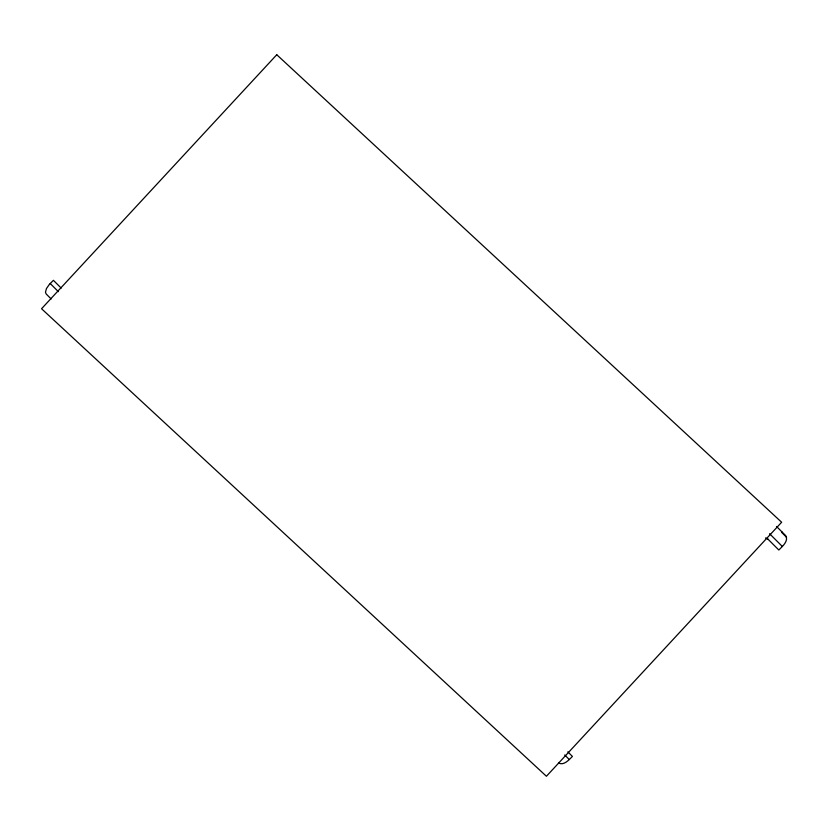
<?xml version="1.0" encoding="UTF-8"?>
<svg xmlns="http://www.w3.org/2000/svg" width="831" height="831" viewBox="0 0 831 831"><rect width="100%" height="100%" fill="white"/><g stroke="black" fill="none" stroke-linecap="round" stroke-linejoin="round"><path stroke-width="1.25" d="M767.086 538.28L778.824 550.008C782.179 546.569 788.889 541.137 785.742 535.673L776.549 526.48M61.193 288.097L53.402 280.317L49.289 284.482L46.453 288.575L45.476 292.169L46.141 293.945L51.138 298.942M782.033 531.965L781.628 532.359L786.542 537.283M558.474 762.931C563.74 766.005 569.09 759.742 572.414 756.418L567.843 751.847M765.507 537.948L767.854 539.049M769.568 533.699L782.345 546.486M564.727 754.974L569.287 759.544M50.213 283.506L58.347 291.639M276.765 54.732L41.55 308.748L546.424 776.268L781.639 522.252L276.765 54.732"/></g></svg>
